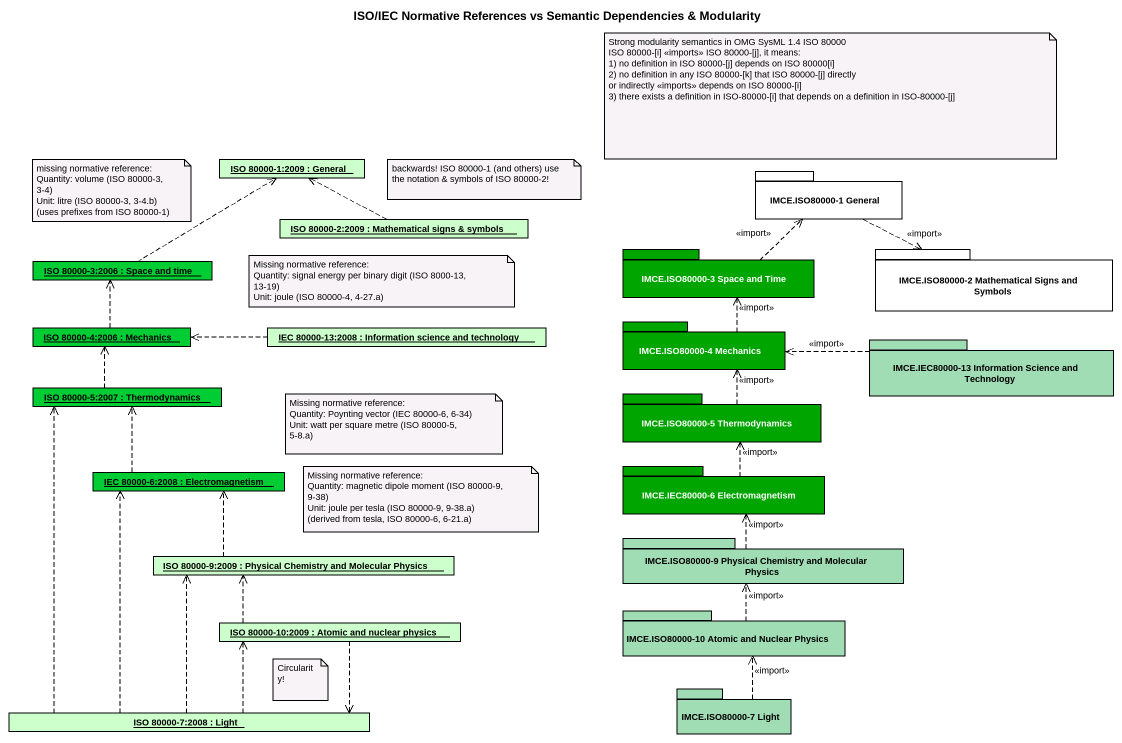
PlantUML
@startuml
title ISO/IEC Normative References vs Semantic Dependencies & Modularity
hide circle
hide empty members
object "ISO 80000-1:2009 : General" as ISO_80000_1_2009 #CCFFCC
package "IMCE.ISO80000-1 General" as IMCE_ISO80000_1_General #FFFFFF {
}
object "ISO 80000-2:2009 : Mathematical signs & symbols" as ISO_80000_2_2009 #CCFFCC
package "IMCE.ISO80000-3 Space and Time" as IMCE_ISO80000_3_Space_and #00A500 {
}
package "IMCE.ISO80000-2 Mathematical Signs and Symbols" as IMCE_ISO80000_2 #FFFFFF {
}
object "ISO 80000-3:2006 : Space and time" as ISO_80000_3_2006 #00CC33
object "ISO 80000-4:2006 : Mechanics" as ISO_80000_4_2006 #00CC33
object "IEC 80000-13:2008 : Information science and technology" as IEC_80000_13_2008 #CCFFCC
package "IMCE.ISO80000-4 Mechanics" as IMCE_ISO80000_4_Mechanics #00A500 {
}
package "IMCE.IEC80000-13 Information Science and Technology" as IMCE_IEC80000_13 #A0DCB4 {
}
object "ISO 80000-5:2007 : Thermodynamics" as ISO_80000_5_2007 #00CC33
package "IMCE.ISO80000-5 Thermodynamics" as IMCE_ISO80000_5 #00A500 {
}
object "IEC 80000-6:2008 : Electromagnetism" as IEC_80000_6_2008 #00CC33
package "IMCE.IEC80000-6 Electromagnetism" as IMCE_IEC80000_6 #00A500 {
}
object "ISO 80000-9:2009 : Physical Chemistry and Molecular Physics" as ISO_80000_9_2009 #CCFFCC
package "IMCE.ISO80000-9 Physical Chemistry and Molecular Physics" as IMCE_ISO80000_9_Physical #A0DCB4 {
}
object "ISO 80000-10:2009 : Atomic and nuclear physics" as ISO_80000_10_2009 #CCFFCC
package "IMCE.ISO80000-10 Atomic and Nuclear Physics" as IMCE_ISO80000_10_Atomic_and #A0DCB4 {
}
object "ISO 80000-7:2008 : Light" as ISO_80000_7_2008 #CCFFCC
package "IMCE.ISO80000-7 Light" as IMCE_ISO80000_7_Light #A0DCB4 {
}
IMCE_ISO80000_1_General .right.> IMCE_ISO80000_2 : <<import>>
ISO_80000_2_2009 .left.> ISO_80000_1_2009
IMCE_ISO80000_3_Space_and .up.> IMCE_ISO80000_1_General : <<import>>
ISO_80000_3_2006 .up.> ISO_80000_1_2009
ISO_80000_4_2006 .up.> ISO_80000_3_2006
IEC_80000_13_2008 .left.> ISO_80000_4_2006
IMCE_ISO80000_4_Mechanics .up.> IMCE_ISO80000_3_Space_and : <<import>>
IMCE_IEC80000_13 .left.> IMCE_ISO80000_4_Mechanics : <<import>>
ISO_80000_5_2007 .up.> ISO_80000_4_2006
IMCE_ISO80000_5 .up.> IMCE_ISO80000_4_Mechanics : <<import>>
IEC_80000_6_2008 .up.> ISO_80000_5_2007
IMCE_IEC80000_6 .up.> IMCE_ISO80000_5 : <<import>>
ISO_80000_9_2009 .up.> IEC_80000_6_2008
IMCE_ISO80000_9_Physical .up.> IMCE_IEC80000_6 : <<import>>
ISO_80000_10_2009 .up.> ISO_80000_9_2009
ISO_80000_10_2009 .left.> ISO_80000_7_2008
IMCE_ISO80000_10_Atomic_and .up.> IMCE_ISO80000_9_Physical : <<import>>
ISO_80000_7_2008 .up.> ISO_80000_5_2007
ISO_80000_7_2008 .up.> IEC_80000_6_2008
ISO_80000_7_2008 .up.> ISO_80000_9_2009
ISO_80000_7_2008 .right.> ISO_80000_10_2009
IMCE_ISO80000_7_Light .up.> IMCE_ISO80000_10_Atomic_and : <<import>>
note as N1
  Strong modularity semantics in OMG SysML 1.4 ISO 80000
  ISO 80000-[i] <<imports>> ISO 80000-[j], it means:
  1) no definition in ISO 80000-[j] depends on ISO 80000[i]
  2) no definition in any ISO 80000-[k] that ISO 80000-[j] directly
  or indirectly <<imports>> depends on ISO 80000-[i]
  3) there exists a definition in ISO-80000-[i] that depends on a definition in ISO-80000-[j]
end note
note as N2
  missing normative reference:
  Quantity: volume (ISO 80000-3, 3-4)
  Unit: litre (ISO 80000-3, 3-4.b)
  (uses prefixes from ISO 80000-1)
end note
note as N3
  backwards! ISO 80000-1 (and others) use the notation & symbols of ISO 80000-2!
end note
note as N4
  Missing normative reference:
  Quantity: signal energy per binary digit (ISO 8000-13, 13-19)
  Unit: joule (ISO 80000-4, 4-27.a)
end note
note as N5
  Missing normative reference:
  Quantity: Poynting vector (IEC 80000-6, 6-34)
  Unit: watt per square metre (ISO 80000-5, 5-8.a)
end note
note as N6
  Missing normative reference:
  Quantity: magnetic dipole moment (ISO 80000-9, 9-38)
  Unit: joule per tesla (ISO 80000-9, 9-38.a)
  (derived from tesla, ISO 80000-6, 6-21.a)
end note
note as N7
  Circularity!
end note
@enduml
